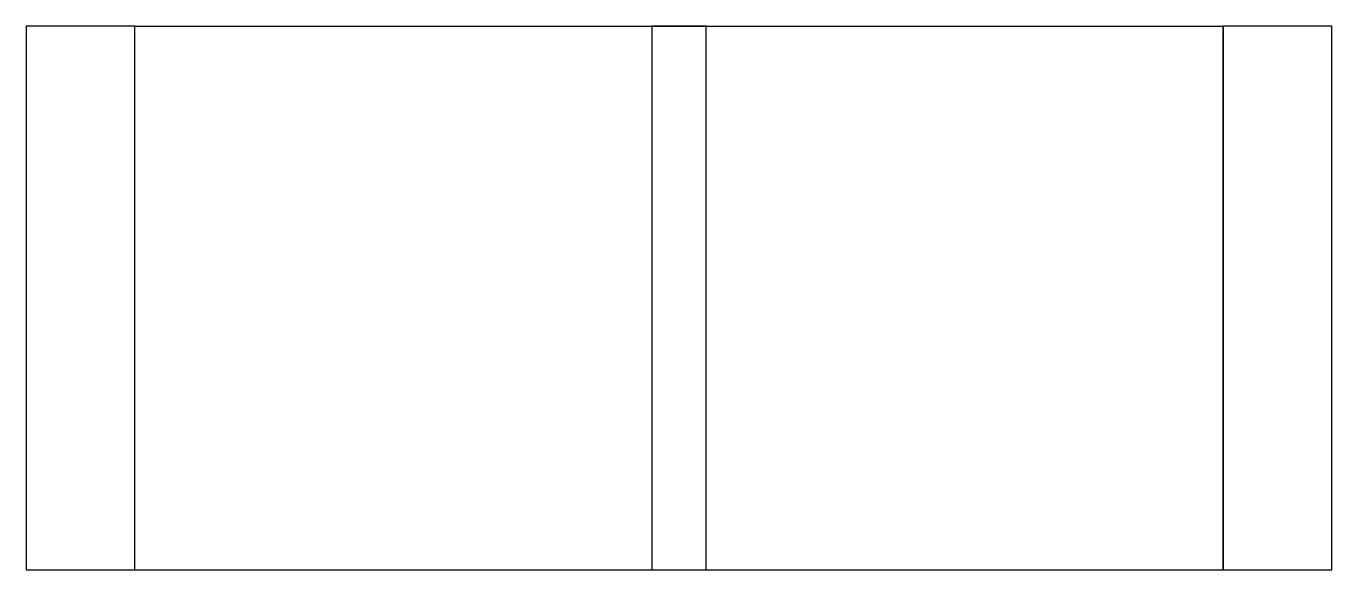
# Model space of a CAD drawing. Extents: x -2 to 22, y 0 to 10.
import ezdxf

# ---------------------------------------------------------------- set-up
doc = ezdxf.new("R2010")
doc.units = 0

msp = doc.modelspace()

# ---------------------------------------------------------------- linework, layer by layer
for p, q in [((0, 10), (-2, 10)), ((-2, 10), (-2, 0)), ((0, 10), (20, 10)), ((0, 0), (0, 10)), ((0, 0), (0, 10)), ((10.5, 10), (9.5, 10)), ((9.5, 10), (9.5, 0)), ((10.5, 0), (10.5, 10)), ((20, 0), (20, 10)), ((22, 10), (20, 10)), ((20, 10), (20, 0)), ((22, 0), (22, 10)), ((-2, 0), (0, 0)), ((0, 0), (20, 0)), ((9.5, 0), (10.5, 0)), ((20, 0), (22, 0))]:
    msp.add_line(p, q)

doc.saveas('drawing.dxf')
